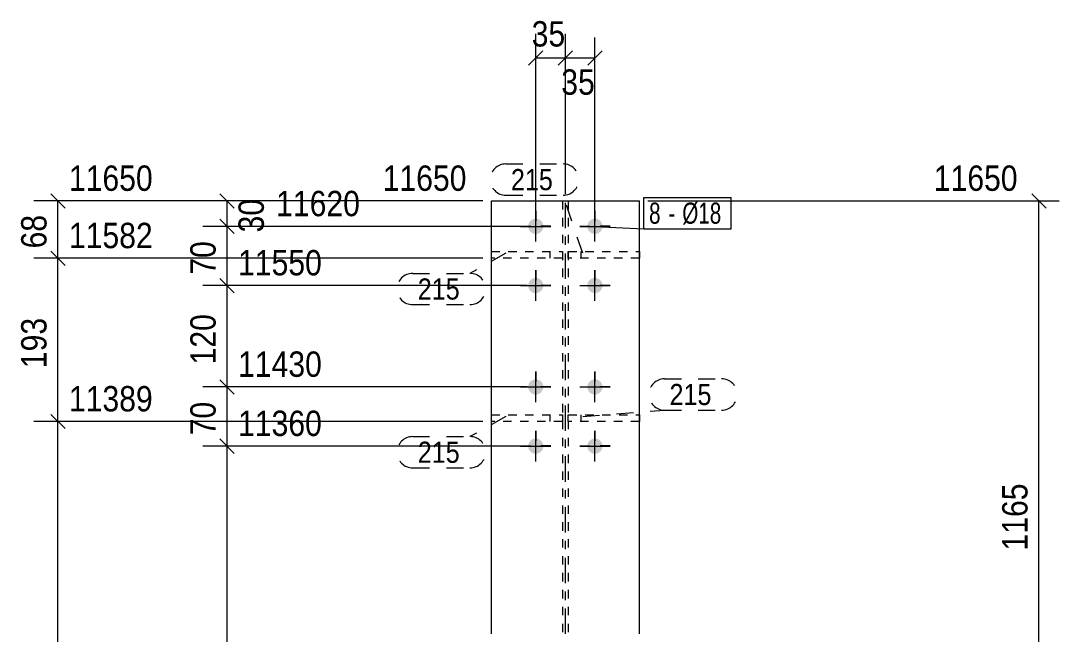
# Model space of a CAD drawing. Header units: millimetres. Extents: x 2 to 825, y 1 to 579.
# Drawn here: x 188.1 to 310.9, y 431.4 to 504 of the extents above; entities that cross this region are included whole.
import ezdxf

# ---------------------------------------------------------------- set-up
doc = ezdxf.new("R2010")
doc.units = ezdxf.units.MM
for name, pattern in [('XKITLINE00', [0]), ('XKITLINE01', [4, 1, -1, 1, -1]), ('XKITLINE02', [4, 2, -2]), ('XKITLINE03', [6, 3, -1, 1, -1])]:
    doc.linetypes.add(name, pattern=pattern)
for name, color, linetype, lineweight in [('Bolt', 3, 'Continuous', 0), ('BoltMark', 7, 'Continuous', 0), ('Dimensions', 7, 'Continuous', 0), ('Part', 2, 'Continuous', 0), ('PartMark', 7, 'Continuous', 0)]:
    doc.layers.add(name, color=color, linetype=linetype, lineweight=lineweight)
doc.styles.add('ARIAL', font='ARIAL.TTF')
doc.styles.add('ARIAL_NARROW', font='ARIALN.TTF')

# ---------------------------------------------------------------- blocks, each defined once
blk = doc.blocks.new('*A30')
at = {"layer": 'Bolt', "color": 3, "linetype": 'XKITLINE00', "lineweight": 0}
for p, q in [((248.95, 481.51), (248.95, 480.32)), ((255.95, 481.51), (255.95, 480.32)), ((247.15, 479.71), (248.35, 479.71)), ((248.95, 477.91), (248.95, 479.11)), ((250.75, 479.71), (249.55, 479.71)), ((254.15, 479.71), (255.35, 479.71)), ((255.95, 477.91), (255.95, 479.11)), ((257.75, 479.71), (256.55, 479.71)), ((248.95, 474.51), (248.95, 473.32)), ((255.95, 474.51), (255.95, 473.32)), ((247.15, 472.71), (248.35, 472.71)), ((248.95, 470.91), (248.95, 472.11)), ((250.75, 472.71), (249.55, 472.71)), ((254.15, 472.71), (255.35, 472.71)), ((255.95, 470.91), (255.95, 472.11)), ((257.75, 472.71), (256.55, 472.71)), ((248.95, 462.51), (248.95, 461.32)), ((255.95, 462.51), (255.95, 461.32)), ((247.15, 460.71), (248.35, 460.71)), ((250.75, 460.71), (249.55, 460.71)), ((254.15, 460.71), (255.35, 460.71)), ((257.75, 460.71), (256.55, 460.71)), ((248.95, 458.91), (248.95, 460.11)), ((255.95, 458.91), (255.95, 460.11)), ((248.95, 455.51), (248.95, 454.32)), ((255.95, 455.51), (255.95, 454.32)), ((247.15, 453.71), (248.35, 453.71)), ((248.95, 451.91), (248.95, 453.11)), ((250.75, 453.71), (249.55, 453.71)), ((254.15, 453.71), (255.35, 453.71)), ((255.95, 451.91), (255.95, 453.11)), ((257.75, 453.71), (256.55, 453.71))]:
    blk.add_line(p, q, dxfattribs=at)
blk = doc.blocks.new('*A31')
at = {"layer": 'Bolt'}
for points in [[(248.05, 479.74), (248.05, 479.78), (248.06, 479.83), (248.07, 479.87), (248.08, 479.91), (248.09, 479.95), (248.1, 480), (248.12, 480.04), (248.14, 480.08), (248.16, 480.12), (248.18, 480.16), (248.2, 480.19), (248.23, 480.23), (248.25, 480.26), (248.28, 480.3), (248.31, 480.33), (248.35, 480.36), (248.38, 480.39), (248.41, 480.42), (248.45, 480.44), (248.49, 480.47), (248.53, 480.49), (248.57, 480.51), (248.61, 480.52), (248.65, 480.54), (248.69, 480.55), (248.73, 480.57), (248.77, 480.58), (248.82, 480.58), (248.86, 480.59), (248.91, 480.59), (248.95, 480.59), (248.99, 480.59), (249.04, 480.59), (249.08, 480.58), (249.13, 480.58), (249.17, 480.57), (249.21, 480.55), (249.25, 480.54), (249.29, 480.52), (249.33, 480.51), (249.37, 480.49), (249.41, 480.47), (249.45, 480.44), (249.49, 480.42), (249.52, 480.39), (249.55, 480.36), (249.59, 480.33), (249.62, 480.3), (249.65, 480.26), (249.67, 480.23), (249.7, 480.19), (249.72, 480.16), (249.74, 480.12), (249.76, 480.08), (249.78, 480.04), (249.8, 480), (249.81, 479.95), (249.82, 479.91), (249.83, 479.87), (249.84, 479.83), (249.85, 479.78), (249.85, 479.74), (249.85, 479.69), (249.85, 479.65), (249.85, 479.61), (249.84, 479.56), (249.83, 479.52), (249.82, 479.47), (249.81, 479.43), (249.8, 479.39), (249.78, 479.35), (249.76, 479.31), (249.74, 479.27), (249.72, 479.23), (249.7, 479.19), (249.67, 479.16), (249.65, 479.12), (249.62, 479.09), (249.59, 479.06), (249.55, 479.03), (249.52, 479), (249.49, 478.97), (249.45, 478.95), (249.41, 478.92), (249.37, 478.9), (249.33, 478.88), (249.29, 478.86), (249.25, 478.85), (249.21, 478.83), (249.17, 478.82), (249.13, 478.81), (249.08, 478.8), (249.04, 478.8), (248.99, 478.79), (248.95, 478.79), (248.91, 478.79), (248.86, 478.8), (248.82, 478.8), (248.77, 478.81), (248.73, 478.82), (248.69, 478.83), (248.65, 478.85), (248.61, 478.86), (248.57, 478.88), (248.53, 478.9), (248.49, 478.92), (248.45, 478.95), (248.41, 478.97), (248.38, 479), (248.35, 479.03), (248.31, 479.06), (248.28, 479.09), (248.25, 479.12), (248.23, 479.16), (248.2, 479.19), (248.18, 479.23), (248.16, 479.27), (248.14, 479.31), (248.12, 479.35), (248.1, 479.39), (248.09, 479.43), (248.08, 479.47), (248.07, 479.52), (248.06, 479.56), (248.05, 479.61), (248.05, 479.65), (248.05, 479.69)], [(255.05, 479.74), (255.05, 479.78), (255.06, 479.83), (255.07, 479.87), (255.08, 479.91), (255.09, 479.95), (255.1, 480), (255.12, 480.04), (255.14, 480.08), (255.16, 480.12), (255.18, 480.16), (255.2, 480.19), (255.23, 480.23), (255.25, 480.26), (255.28, 480.3), (255.31, 480.33), (255.35, 480.36), (255.38, 480.39), (255.41, 480.42), (255.45, 480.44), (255.49, 480.47), (255.53, 480.49), (255.57, 480.51), (255.61, 480.52), (255.65, 480.54), (255.69, 480.55), (255.73, 480.57), (255.77, 480.58), (255.82, 480.58), (255.86, 480.59), (255.91, 480.59), (255.95, 480.59), (255.99, 480.59), (256.04, 480.59), (256.08, 480.58), (256.13, 480.58), (256.17, 480.57), (256.21, 480.55), (256.25, 480.54), (256.29, 480.52), (256.33, 480.51), (256.37, 480.49), (256.41, 480.47), (256.45, 480.44), (256.49, 480.42), (256.52, 480.39), (256.55, 480.36), (256.59, 480.33), (256.62, 480.3), (256.65, 480.26), (256.67, 480.23), (256.7, 480.19), (256.72, 480.16), (256.74, 480.12), (256.76, 480.08), (256.78, 480.04), (256.8, 480), (256.81, 479.95), (256.82, 479.91), (256.83, 479.87), (256.84, 479.83), (256.85, 479.78), (256.85, 479.74), (256.85, 479.69), (256.85, 479.65), (256.85, 479.61), (256.84, 479.56), (256.83, 479.52), (256.82, 479.47), (256.81, 479.43), (256.8, 479.39), (256.78, 479.35), (256.76, 479.31), (256.74, 479.27), (256.72, 479.23), (256.7, 479.19), (256.67, 479.16), (256.65, 479.12), (256.62, 479.09), (256.59, 479.06), (256.55, 479.03), (256.52, 479), (256.49, 478.97), (256.45, 478.95), (256.41, 478.92), (256.37, 478.9), (256.33, 478.88), (256.29, 478.86), (256.25, 478.85), (256.21, 478.83), (256.17, 478.82), (256.13, 478.81), (256.08, 478.8), (256.04, 478.8), (255.99, 478.79), (255.95, 478.79), (255.91, 478.79), (255.86, 478.8), (255.82, 478.8), (255.77, 478.81), (255.73, 478.82), (255.69, 478.83), (255.65, 478.85), (255.61, 478.86), (255.57, 478.88), (255.53, 478.9), (255.49, 478.92), (255.45, 478.95), (255.41, 478.97), (255.38, 479), (255.35, 479.03), (255.31, 479.06), (255.28, 479.09), (255.25, 479.12), (255.23, 479.16), (255.2, 479.19), (255.18, 479.23), (255.16, 479.27), (255.14, 479.31), (255.12, 479.35), (255.1, 479.39), (255.09, 479.43), (255.08, 479.47), (255.07, 479.52), (255.06, 479.56), (255.05, 479.61), (255.05, 479.65), (255.05, 479.69)], [(248.05, 472.74), (248.05, 472.78), (248.06, 472.83), (248.07, 472.87), (248.08, 472.91), (248.09, 472.95), (248.1, 473), (248.12, 473.04), (248.14, 473.08), (248.16, 473.12), (248.18, 473.16), (248.2, 473.19), (248.23, 473.23), (248.25, 473.26), (248.28, 473.3), (248.31, 473.33), (248.35, 473.36), (248.38, 473.39), (248.41, 473.42), (248.45, 473.44), (248.49, 473.47), (248.53, 473.49), (248.57, 473.51), (248.61, 473.52), (248.65, 473.54), (248.69, 473.55), (248.73, 473.57), (248.77, 473.58), (248.82, 473.58), (248.86, 473.59), (248.91, 473.59), (248.95, 473.59), (248.99, 473.59), (249.04, 473.59), (249.08, 473.58), (249.13, 473.58), (249.17, 473.57), (249.21, 473.55), (249.25, 473.54), (249.29, 473.52), (249.33, 473.51), (249.37, 473.49), (249.41, 473.47), (249.45, 473.44), (249.49, 473.42), (249.52, 473.39), (249.55, 473.36), (249.59, 473.33), (249.62, 473.3), (249.65, 473.26), (249.67, 473.23), (249.7, 473.19), (249.72, 473.16), (249.74, 473.12), (249.76, 473.08), (249.78, 473.04), (249.8, 473), (249.81, 472.95), (249.82, 472.91), (249.83, 472.87), (249.84, 472.83), (249.85, 472.78), (249.85, 472.74), (249.85, 472.69), (249.85, 472.65), (249.85, 472.61), (249.84, 472.56), (249.83, 472.52), (249.82, 472.47), (249.81, 472.43), (249.8, 472.39), (249.78, 472.35), (249.76, 472.31), (249.74, 472.27), (249.72, 472.23), (249.7, 472.19), (249.67, 472.16), (249.65, 472.12), (249.62, 472.09), (249.59, 472.06), (249.55, 472.03), (249.52, 472), (249.49, 471.97), (249.45, 471.95), (249.41, 471.92), (249.37, 471.9), (249.33, 471.88), (249.29, 471.86), (249.25, 471.85), (249.21, 471.83), (249.17, 471.82), (249.13, 471.81), (249.08, 471.8), (249.04, 471.8), (248.99, 471.79), (248.95, 471.79), (248.91, 471.79), (248.86, 471.8), (248.82, 471.8), (248.77, 471.81), (248.73, 471.82), (248.69, 471.83), (248.65, 471.85), (248.61, 471.86), (248.57, 471.88), (248.53, 471.9), (248.49, 471.92), (248.45, 471.95), (248.41, 471.97), (248.38, 472), (248.35, 472.03), (248.31, 472.06), (248.28, 472.09), (248.25, 472.12), (248.23, 472.16), (248.2, 472.19), (248.18, 472.23), (248.16, 472.27), (248.14, 472.31), (248.12, 472.35), (248.1, 472.39), (248.09, 472.43), (248.08, 472.47), (248.07, 472.52), (248.06, 472.56), (248.05, 472.61), (248.05, 472.65), (248.05, 472.69)], [(255.05, 472.74), (255.05, 472.78), (255.06, 472.83), (255.07, 472.87), (255.08, 472.91), (255.09, 472.95), (255.1, 473), (255.12, 473.04), (255.14, 473.08), (255.16, 473.12), (255.18, 473.16), (255.2, 473.19), (255.23, 473.23), (255.25, 473.26), (255.28, 473.3), (255.31, 473.33), (255.35, 473.36), (255.38, 473.39), (255.41, 473.42), (255.45, 473.44), (255.49, 473.47), (255.53, 473.49), (255.57, 473.51), (255.61, 473.52), (255.65, 473.54), (255.69, 473.55), (255.73, 473.57), (255.77, 473.58), (255.82, 473.58), (255.86, 473.59), (255.91, 473.59), (255.95, 473.59), (255.99, 473.59), (256.04, 473.59), (256.08, 473.58), (256.13, 473.58), (256.17, 473.57), (256.21, 473.55), (256.25, 473.54), (256.29, 473.52), (256.33, 473.51), (256.37, 473.49), (256.41, 473.47), (256.45, 473.44), (256.49, 473.42), (256.52, 473.39), (256.55, 473.36), (256.59, 473.33), (256.62, 473.3), (256.65, 473.26), (256.67, 473.23), (256.7, 473.19), (256.72, 473.16), (256.74, 473.12), (256.76, 473.08), (256.78, 473.04), (256.8, 473), (256.81, 472.95), (256.82, 472.91), (256.83, 472.87), (256.84, 472.83), (256.85, 472.78), (256.85, 472.74), (256.85, 472.69), (256.85, 472.65), (256.85, 472.61), (256.84, 472.56), (256.83, 472.52), (256.82, 472.47), (256.81, 472.43), (256.8, 472.39), (256.78, 472.35), (256.76, 472.31), (256.74, 472.27), (256.72, 472.23), (256.7, 472.19), (256.67, 472.16), (256.65, 472.12), (256.62, 472.09), (256.59, 472.06), (256.55, 472.03), (256.52, 472), (256.49, 471.97), (256.45, 471.95), (256.41, 471.92), (256.37, 471.9), (256.33, 471.88), (256.29, 471.86), (256.25, 471.85), (256.21, 471.83), (256.17, 471.82), (256.13, 471.81), (256.08, 471.8), (256.04, 471.8), (255.99, 471.79), (255.95, 471.79), (255.91, 471.79), (255.86, 471.8), (255.82, 471.8), (255.77, 471.81), (255.73, 471.82), (255.69, 471.83), (255.65, 471.85), (255.61, 471.86), (255.57, 471.88), (255.53, 471.9), (255.49, 471.92), (255.45, 471.95), (255.41, 471.97), (255.38, 472), (255.35, 472.03), (255.31, 472.06), (255.28, 472.09), (255.25, 472.12), (255.23, 472.16), (255.2, 472.19), (255.18, 472.23), (255.16, 472.27), (255.14, 472.31), (255.12, 472.35), (255.1, 472.39), (255.09, 472.43), (255.08, 472.47), (255.07, 472.52), (255.06, 472.56), (255.05, 472.61), (255.05, 472.65), (255.05, 472.69)], [(248.05, 460.74), (248.05, 460.78), (248.06, 460.83), (248.07, 460.87), (248.08, 460.91), (248.09, 460.95), (248.1, 461), (248.12, 461.04), (248.14, 461.08), (248.16, 461.12), (248.18, 461.16), (248.2, 461.19), (248.23, 461.23), (248.25, 461.26), (248.28, 461.3), (248.31, 461.33), (248.35, 461.36), (248.38, 461.39), (248.41, 461.42), (248.45, 461.44), (248.49, 461.47), (248.53, 461.49), (248.57, 461.51), (248.61, 461.52), (248.65, 461.54), (248.69, 461.55), (248.73, 461.57), (248.77, 461.58), (248.82, 461.58), (248.86, 461.59), (248.91, 461.59), (248.95, 461.59), (248.99, 461.59), (249.04, 461.59), (249.08, 461.58), (249.13, 461.58), (249.17, 461.57), (249.21, 461.55), (249.25, 461.54), (249.29, 461.52), (249.33, 461.51), (249.37, 461.49), (249.41, 461.47), (249.45, 461.44), (249.49, 461.42), (249.52, 461.39), (249.55, 461.36), (249.59, 461.33), (249.62, 461.3), (249.65, 461.26), (249.67, 461.23), (249.7, 461.19), (249.72, 461.16), (249.74, 461.12), (249.76, 461.08), (249.78, 461.04), (249.8, 461), (249.81, 460.95), (249.82, 460.91), (249.83, 460.87), (249.84, 460.83), (249.85, 460.78), (249.85, 460.74), (249.85, 460.69), (249.85, 460.65), (249.85, 460.61), (249.84, 460.56), (249.83, 460.52), (249.82, 460.47), (249.81, 460.43), (249.8, 460.39), (249.78, 460.35), (249.76, 460.31), (249.74, 460.27), (249.72, 460.23), (249.7, 460.19), (249.67, 460.16), (249.65, 460.12), (249.62, 460.09), (249.59, 460.06), (249.55, 460.03), (249.52, 460), (249.49, 459.97), (249.45, 459.95), (249.41, 459.92), (249.37, 459.9), (249.33, 459.88), (249.29, 459.86), (249.25, 459.85), (249.21, 459.83), (249.17, 459.82), (249.13, 459.81), (249.08, 459.8), (249.04, 459.8), (248.99, 459.79), (248.95, 459.79), (248.91, 459.79), (248.86, 459.8), (248.82, 459.8), (248.77, 459.81), (248.73, 459.82), (248.69, 459.83), (248.65, 459.85), (248.61, 459.86), (248.57, 459.88), (248.53, 459.9), (248.49, 459.92), (248.45, 459.95), (248.41, 459.97), (248.38, 460), (248.35, 460.03), (248.31, 460.06), (248.28, 460.09), (248.25, 460.12), (248.23, 460.16), (248.2, 460.19), (248.18, 460.23), (248.16, 460.27), (248.14, 460.31), (248.12, 460.35), (248.1, 460.39), (248.09, 460.43), (248.08, 460.47), (248.07, 460.52), (248.06, 460.56), (248.05, 460.61), (248.05, 460.65), (248.05, 460.69)], [(255.05, 460.74), (255.05, 460.78), (255.06, 460.83), (255.07, 460.87), (255.08, 460.91), (255.09, 460.95), (255.1, 461), (255.12, 461.04), (255.14, 461.08), (255.16, 461.12), (255.18, 461.16), (255.2, 461.19), (255.23, 461.23), (255.25, 461.26), (255.28, 461.3), (255.31, 461.33), (255.35, 461.36), (255.38, 461.39), (255.41, 461.42), (255.45, 461.44), (255.49, 461.47), (255.53, 461.49), (255.57, 461.51), (255.61, 461.52), (255.65, 461.54), (255.69, 461.55), (255.73, 461.57), (255.77, 461.58), (255.82, 461.58), (255.86, 461.59), (255.91, 461.59), (255.95, 461.59), (255.99, 461.59), (256.04, 461.59), (256.08, 461.58), (256.13, 461.58), (256.17, 461.57), (256.21, 461.55), (256.25, 461.54), (256.29, 461.52), (256.33, 461.51), (256.37, 461.49), (256.41, 461.47), (256.45, 461.44), (256.49, 461.42), (256.52, 461.39), (256.55, 461.36), (256.59, 461.33), (256.62, 461.3), (256.65, 461.26), (256.67, 461.23), (256.7, 461.19), (256.72, 461.16), (256.74, 461.12), (256.76, 461.08), (256.78, 461.04), (256.8, 461), (256.81, 460.95), (256.82, 460.91), (256.83, 460.87), (256.84, 460.83), (256.85, 460.78), (256.85, 460.74), (256.85, 460.69), (256.85, 460.65), (256.85, 460.61), (256.84, 460.56), (256.83, 460.52), (256.82, 460.47), (256.81, 460.43), (256.8, 460.39), (256.78, 460.35), (256.76, 460.31), (256.74, 460.27), (256.72, 460.23), (256.7, 460.19), (256.67, 460.16), (256.65, 460.12), (256.62, 460.09), (256.59, 460.06), (256.55, 460.03), (256.52, 460), (256.49, 459.97), (256.45, 459.95), (256.41, 459.92), (256.37, 459.9), (256.33, 459.88), (256.29, 459.86), (256.25, 459.85), (256.21, 459.83), (256.17, 459.82), (256.13, 459.81), (256.08, 459.8), (256.04, 459.8), (255.99, 459.79), (255.95, 459.79), (255.91, 459.79), (255.86, 459.8), (255.82, 459.8), (255.77, 459.81), (255.73, 459.82), (255.69, 459.83), (255.65, 459.85), (255.61, 459.86), (255.57, 459.88), (255.53, 459.9), (255.49, 459.92), (255.45, 459.95), (255.41, 459.97), (255.38, 460), (255.35, 460.03), (255.31, 460.06), (255.28, 460.09), (255.25, 460.12), (255.23, 460.16), (255.2, 460.19), (255.18, 460.23), (255.16, 460.27), (255.14, 460.31), (255.12, 460.35), (255.1, 460.39), (255.09, 460.43), (255.08, 460.47), (255.07, 460.52), (255.06, 460.56), (255.05, 460.61), (255.05, 460.65), (255.05, 460.69)], [(248.05, 453.74), (248.05, 453.78), (248.06, 453.83), (248.07, 453.87), (248.08, 453.91), (248.09, 453.95), (248.1, 454), (248.12, 454.04), (248.14, 454.08), (248.16, 454.12), (248.18, 454.16), (248.2, 454.19), (248.23, 454.23), (248.25, 454.26), (248.28, 454.3), (248.31, 454.33), (248.35, 454.36), (248.38, 454.39), (248.41, 454.42), (248.45, 454.44), (248.49, 454.47), (248.53, 454.49), (248.57, 454.51), (248.61, 454.52), (248.65, 454.54), (248.69, 454.55), (248.73, 454.57), (248.77, 454.58), (248.82, 454.58), (248.86, 454.59), (248.91, 454.59), (248.95, 454.59), (248.99, 454.59), (249.04, 454.59), (249.08, 454.58), (249.13, 454.58), (249.17, 454.57), (249.21, 454.55), (249.25, 454.54), (249.29, 454.52), (249.33, 454.51), (249.37, 454.49), (249.41, 454.47), (249.45, 454.44), (249.49, 454.42), (249.52, 454.39), (249.55, 454.36), (249.59, 454.33), (249.62, 454.3), (249.65, 454.26), (249.67, 454.23), (249.7, 454.19), (249.72, 454.16), (249.74, 454.12), (249.76, 454.08), (249.78, 454.04), (249.8, 454), (249.81, 453.95), (249.82, 453.91), (249.83, 453.87), (249.84, 453.83), (249.85, 453.78), (249.85, 453.74), (249.85, 453.69), (249.85, 453.65), (249.85, 453.61), (249.84, 453.56), (249.83, 453.52), (249.82, 453.47), (249.81, 453.43), (249.8, 453.39), (249.78, 453.35), (249.76, 453.31), (249.74, 453.27), (249.72, 453.23), (249.7, 453.19), (249.67, 453.16), (249.65, 453.12), (249.62, 453.09), (249.59, 453.06), (249.55, 453.03), (249.52, 453), (249.49, 452.97), (249.45, 452.95), (249.41, 452.92), (249.37, 452.9), (249.33, 452.88), (249.29, 452.86), (249.25, 452.85), (249.21, 452.83), (249.17, 452.82), (249.13, 452.81), (249.08, 452.8), (249.04, 452.8), (248.99, 452.79), (248.95, 452.79), (248.91, 452.79), (248.86, 452.8), (248.82, 452.8), (248.77, 452.81), (248.73, 452.82), (248.69, 452.83), (248.65, 452.85), (248.61, 452.86), (248.57, 452.88), (248.53, 452.9), (248.49, 452.92), (248.45, 452.95), (248.41, 452.97), (248.38, 453), (248.35, 453.03), (248.31, 453.06), (248.28, 453.09), (248.25, 453.12), (248.23, 453.16), (248.2, 453.19), (248.18, 453.23), (248.16, 453.27), (248.14, 453.31), (248.12, 453.35), (248.1, 453.39), (248.09, 453.43), (248.08, 453.47), (248.07, 453.52), (248.06, 453.56), (248.05, 453.61), (248.05, 453.65), (248.05, 453.69)], [(255.05, 453.74), (255.05, 453.78), (255.06, 453.83), (255.07, 453.87), (255.08, 453.91), (255.09, 453.95), (255.1, 454), (255.12, 454.04), (255.14, 454.08), (255.16, 454.12), (255.18, 454.16), (255.2, 454.19), (255.23, 454.23), (255.25, 454.26), (255.28, 454.3), (255.31, 454.33), (255.35, 454.36), (255.38, 454.39), (255.41, 454.42), (255.45, 454.44), (255.49, 454.47), (255.53, 454.49), (255.57, 454.51), (255.61, 454.52), (255.65, 454.54), (255.69, 454.55), (255.73, 454.57), (255.77, 454.58), (255.82, 454.58), (255.86, 454.59), (255.91, 454.59), (255.95, 454.59), (255.99, 454.59), (256.04, 454.59), (256.08, 454.58), (256.13, 454.58), (256.17, 454.57), (256.21, 454.55), (256.25, 454.54), (256.29, 454.52), (256.33, 454.51), (256.37, 454.49), (256.41, 454.47), (256.45, 454.44), (256.49, 454.42), (256.52, 454.39), (256.55, 454.36), (256.59, 454.33), (256.62, 454.3), (256.65, 454.26), (256.67, 454.23), (256.7, 454.19), (256.72, 454.16), (256.74, 454.12), (256.76, 454.08), (256.78, 454.04), (256.8, 454), (256.81, 453.95), (256.82, 453.91), (256.83, 453.87), (256.84, 453.83), (256.85, 453.78), (256.85, 453.74), (256.85, 453.69), (256.85, 453.65), (256.85, 453.61), (256.84, 453.56), (256.83, 453.52), (256.82, 453.47), (256.81, 453.43), (256.8, 453.39), (256.78, 453.35), (256.76, 453.31), (256.74, 453.27), (256.72, 453.23), (256.7, 453.19), (256.67, 453.16), (256.65, 453.12), (256.62, 453.09), (256.59, 453.06), (256.55, 453.03), (256.52, 453), (256.49, 452.97), (256.45, 452.95), (256.41, 452.92), (256.37, 452.9), (256.33, 452.88), (256.29, 452.86), (256.25, 452.85), (256.21, 452.83), (256.17, 452.82), (256.13, 452.81), (256.08, 452.8), (256.04, 452.8), (255.99, 452.79), (255.95, 452.79), (255.91, 452.79), (255.86, 452.8), (255.82, 452.8), (255.77, 452.81), (255.73, 452.82), (255.69, 452.83), (255.65, 452.85), (255.61, 452.86), (255.57, 452.88), (255.53, 452.9), (255.49, 452.92), (255.45, 452.95), (255.41, 452.97), (255.38, 453), (255.35, 453.03), (255.31, 453.06), (255.28, 453.09), (255.25, 453.12), (255.23, 453.16), (255.2, 453.19), (255.18, 453.23), (255.16, 453.27), (255.14, 453.31), (255.12, 453.35), (255.1, 453.39), (255.09, 453.43), (255.08, 453.47), (255.07, 453.52), (255.06, 453.56), (255.05, 453.61), (255.05, 453.65), (255.05, 453.69)]]:
    blk.add_hatch(color=3, dxfattribs=at).paths.add_polyline_path(points, flags=17)
at = {"layer": 'Bolt', "color": 3, "linetype": 'XKITLINE00', "lineweight": 0}
for p, q in [((248.95, 477.89), (248.95, 481.49)), ((255.95, 477.89), (255.95, 481.49)), ((247.15, 479.69), (250.75, 479.69)), ((254.15, 479.69), (257.75, 479.69)), ((248.95, 470.89), (248.95, 474.49)), ((255.95, 470.89), (255.95, 474.49)), ((247.15, 472.69), (250.75, 472.69)), ((254.15, 472.69), (257.75, 472.69)), ((248.95, 458.89), (248.95, 462.49)), ((255.95, 458.89), (255.95, 462.49)), ((247.15, 460.69), (250.75, 460.69)), ((254.15, 460.69), (257.75, 460.69)), ((248.95, 451.89), (248.95, 455.49)), ((255.95, 451.89), (255.95, 455.49)), ((247.15, 453.69), (250.75, 453.69)), ((254.15, 453.69), (257.75, 453.69))]:
    blk.add_line(p, q, dxfattribs=at)
blk = doc.blocks.new('*A39')
at = {"layer": 'Part', "color": 7, "linetype": 'XKITLINE03', "lineweight": 0}
blk.add_line((252.45, 431.49), (252.45, 492.69), dxfattribs=at)
at = {"layer": 'Part', "color": 2, "linetype": 'XKITLINE00', "lineweight": 0}
for p, q in [((243.7, 431.49), (243.7, 482.69)), ((243.7, 482.69), (261.2, 482.69)), ((261.2, 431.49), (261.2, 482.69))]:
    blk.add_line(p, q, dxfattribs=at)
at = {"layer": 'Part', "color": 7, "linetype": 'XKITLINE01', "lineweight": 0}
for p, q in [((252.1, 482.69), (252.1, 431.49)), ((252.8, 482.69), (252.8, 431.49))]:
    blk.add_line(p, q, dxfattribs=at)
blk = doc.blocks.new('*A52')
at = {"layer": 'Part', "color": 7, "linetype": 'XKITLINE01', "lineweight": 0}
for p, q in [((243.7, 475.91), (243.7, 476.71)), ((243.7, 476.71), (252.1, 476.71)), ((250.6, 476.71), (250.6, 475.91)), ((252.1, 476.71), (252.1, 475.91)), ((252.1, 475.91), (243.7, 475.91))]:
    blk.add_line(p, q, dxfattribs=at)
blk = doc.blocks.new('*A53')
at = {"layer": 'Part', "color": 7, "linetype": 'XKITLINE01', "lineweight": 0}
for p, q in [((243.7, 456.6), (243.7, 457.4)), ((243.7, 457.4), (252.1, 457.4)), ((250.6, 457.4), (250.6, 456.6)), ((252.1, 457.4), (252.1, 456.6)), ((252.1, 456.6), (243.7, 456.6))]:
    blk.add_line(p, q, dxfattribs=at)
blk = doc.blocks.new('*A54')
at = {"layer": 'Part', "color": 7, "linetype": 'XKITLINE01', "lineweight": 0}
for p, q in [((252.8, 475.91), (252.8, 476.71)), ((252.8, 476.71), (261.2, 476.71)), ((254.3, 476.71), (254.3, 475.91)), ((261.2, 476.71), (261.2, 475.91)), ((261.2, 475.91), (252.8, 475.91))]:
    blk.add_line(p, q, dxfattribs=at)
blk = doc.blocks.new('*A55')
at = {"layer": 'Part', "color": 7, "linetype": 'XKITLINE01', "lineweight": 0}
for p, q in [((252.8, 456.6), (252.8, 457.4)), ((252.8, 457.4), (261.2, 457.4)), ((254.3, 457.4), (254.3, 456.6)), ((261.2, 457.4), (261.2, 456.6)), ((261.2, 456.6), (252.8, 456.6))]:
    blk.add_line(p, q, dxfattribs=at)
blk = doc.blocks.new('*A114')
at = {"layer": 'Dimensions', "color": 7, "linetype": 'XKITLINE00', "lineweight": 0}
for p, q in [((191.6, 457.45), (193.3, 455.76)), ((242.7, 456.6), (189.6, 456.6)), ((192.45, 87.61), (192.45, 456.6))]:
    blk.add_line(p, q, dxfattribs=at)
at = {"layer": 'Dimensions', "color": 3}
blk.add_point((192.45, 456.6), dxfattribs=at)
at = {"layer": 'Dimensions', "color": 3, "style": 'ARIAL', "width": 0.85}
blk.add_text('11389', height=3, dxfattribs=at).set_placement((193.75, 457.8))
blk = doc.blocks.new('*A115')
at = {"layer": 'Dimensions', "color": 7, "linetype": 'XKITLINE00', "lineweight": 0}
for p, q in [((211.6, 454.54), (213.3, 452.84)), ((247.95, 453.69), (209.6, 453.69)), ((212.45, 87.61), (212.45, 453.69))]:
    blk.add_line(p, q, dxfattribs=at)
at = {"layer": 'Dimensions', "color": 3}
blk.add_point((212.45, 453.69), dxfattribs=at)
at = {"layer": 'Dimensions', "color": 3, "style": 'ARIAL', "width": 0.85}
blk.add_text('11360', height=3, dxfattribs=at).set_placement((213.75, 454.89))
blk = doc.blocks.new('*A116')
at = {"layer": 'Dimensions', "color": 7, "linetype": 'XKITLINE00', "lineweight": 0}
for p, q in [((247.95, 460.69), (209.6, 460.69)), ((211.6, 461.54), (213.3, 459.84)), ((212.45, 453.69), (212.45, 460.69)), ((211.6, 454.54), (213.3, 452.84)), ((247.95, 453.69), (209.6, 453.69))]:
    blk.add_line(p, q, dxfattribs=at)
at = {"layer": 'Dimensions', "color": 3}
for p in [(212.45, 460.69), (212.45, 453.69)]:
    blk.add_point(p, dxfattribs=at)
at = {"layer": 'Dimensions', "color": 3, "style": 'ARIAL', "width": 0.85}
blk.add_text('11430', height=3, dxfattribs=at).set_placement((213.75, 461.89))
blk.add_text('70', height=3, rotation=90.0002, dxfattribs=at).set_placement((211.1, 454.97))
blk = doc.blocks.new('*A117')
at = {"layer": 'Dimensions', "color": 7, "linetype": 'XKITLINE00', "lineweight": 0}
for p, q in [((211.6, 473.54), (213.3, 471.84)), ((247.95, 472.69), (209.6, 472.69)), ((212.45, 460.69), (212.45, 472.69)), ((247.95, 460.69), (209.6, 460.69)), ((211.6, 461.54), (213.3, 459.84))]:
    blk.add_line(p, q, dxfattribs=at)
at = {"layer": 'Dimensions', "color": 3}
for p in [(212.45, 472.69), (212.45, 460.69)]:
    blk.add_point(p, dxfattribs=at)
at = {"layer": 'Dimensions', "color": 3, "style": 'ARIAL', "width": 0.85}
blk.add_text('11550', height=3, dxfattribs=at).set_placement((213.75, 473.89))
blk.add_text('120', height=3, rotation=90.0002, dxfattribs=at).set_placement((211.1, 463.36))
blk = doc.blocks.new('*A118')
at = {"layer": 'Dimensions', "color": 7, "linetype": 'XKITLINE00', "lineweight": 0}
for p, q in [((211.6, 480.54), (213.3, 478.84)), ((247.95, 479.69), (209.6, 479.69)), ((212.45, 472.69), (212.45, 479.69)), ((211.6, 473.54), (213.3, 471.84)), ((247.95, 472.69), (209.6, 472.69))]:
    blk.add_line(p, q, dxfattribs=at)
at = {"layer": 'Dimensions', "color": 3}
for p in [(212.45, 479.69), (212.45, 472.69)]:
    blk.add_point(p, dxfattribs=at)
at = {"layer": 'Dimensions', "color": 3, "style": 'ARIAL', "width": 0.85}
blk.add_text('11620', height=3, dxfattribs=at).set_placement((218.25, 480.89))
blk.add_text('70', height=3, rotation=90.0002, dxfattribs=at).set_placement((211.1, 473.97))
blk = doc.blocks.new('*A119')
at = {"layer": 'Dimensions', "color": 7, "linetype": 'XKITLINE00', "lineweight": 0}
for p, q in [((242.7, 482.69), (210.05, 482.69)), ((211.6, 483.54), (213.3, 481.84)), ((212.45, 479.69), (212.45, 482.69)), ((211.6, 480.54), (213.3, 478.84)), ((247.95, 479.69), (210.05, 479.69))]:
    blk.add_line(p, q, dxfattribs=at)
at = {"layer": 'Dimensions', "color": 3}
for p in [(212.45, 482.69), (212.45, 479.69)]:
    blk.add_point(p, dxfattribs=at)
at = {"layer": 'Dimensions', "color": 3, "style": 'ARIAL', "width": 0.85}
blk.add_text('11650', height=3, dxfattribs=at).set_placement((230.85, 483.89))
blk.add_text('30', height=3, rotation=90.0002, dxfattribs=at).set_placement((216.8, 478.97))
blk = doc.blocks.new('*A126')
at = {"layer": 'Dimensions', "color": 7, "linetype": 'XKITLINE00', "lineweight": 0}
for p, q in [((262.2, 482.69), (310.85, 482.69)), ((307.6, 483.54), (309.3, 481.84)), ((308.45, 408.91), (308.45, 482.69)), ((293.8, 408.91), (310.85, 408.91)), ((307.6, 409.76), (309.3, 408.06))]:
    blk.add_line(p, q, dxfattribs=at)
at = {"layer": 'Dimensions', "color": 3}
for p in [(308.45, 482.69), (308.45, 408.91)]:
    blk.add_point(p, dxfattribs=at)
at = {"layer": 'Dimensions', "color": 3, "style": 'ARIAL', "width": 0.85}
blk.add_text('11650', height=3, dxfattribs=at).set_placement((296.02, 483.89))
blk.add_text('1165', height=3, rotation=90.0002, dxfattribs=at).set_placement((307.1, 441.35))
blk = doc.blocks.new('*A127')
at = {"layer": 'BoltMark', "color": 7, "linetype": 'XKITLINE00', "lineweight": 0}
for p, q in [((261.75, 483.1), (272.04, 483.1)), ((261.75, 479.4), (261.75, 483.1)), ((272.04, 479.4), (272.04, 483.1)), ((255.95, 479.69), (261.75, 479.4)), ((261.75, 479.4), (272.04, 479.4))]:
    blk.add_line(p, q, dxfattribs=at)
at = {"layer": 'BoltMark', "color": 3, "style": 'ARIAL_NARROW', "width": 0.85}
for s, p in [('Ø18', (266.28, 480)), ('8', (262.35, 480)), ('-', (264.62, 480))]:
    blk.add_text(s, height=2.5, dxfattribs=at).set_placement(p)
blk = doc.blocks.new('*A130')
at = {"layer": 'PartMark', "color": 7, "linetype": 'XKITLINE02', "lineweight": 0}
for p, q in [((264.17, 461.65), (270.93, 461.65)), ((254.51, 457.21), (264.17, 457.95)), ((264.17, 457.95), (270.93, 457.95))]:
    blk.add_line(p, q, dxfattribs=at)
for centre, start, end in [((264.17, 459.8), 90, 270), ((270.93, 459.8), 270, 90)]:
    blk.add_arc(centre, 1.85, start, end, dxfattribs=at)
at = {"layer": 'PartMark', "color": 3, "style": 'ARIAL', "width": 0.85}
blk.add_text('215', height=2.5, dxfattribs=at).set_placement((264.77, 458.55))
blk = doc.blocks.new('*A131')
at = {"layer": 'PartMark', "color": 7, "linetype": 'XKITLINE02', "lineweight": 0}
for p, q in [((245.42, 487.07), (252.18, 487.07)), ((245.42, 483.37), (252.18, 483.37)), ((254.51, 476.53), (252.18, 483.37))]:
    blk.add_line(p, q, dxfattribs=at)
for centre, start, end in [((245.42, 485.22), 90, 270), ((252.18, 485.22), 270, 90)]:
    blk.add_arc(centre, 1.85, start, end, dxfattribs=at)
at = {"layer": 'PartMark', "color": 3, "style": 'ARIAL', "width": 0.85}
blk.add_text('215', height=2.5, dxfattribs=at).set_placement((246.02, 483.97))
blk = doc.blocks.new('*A132')
at = {"layer": 'PartMark', "color": 7, "linetype": 'XKITLINE02', "lineweight": 0}
for p, q in [((245.41, 457.21), (241.17, 454.82)), ((234.4, 454.82), (241.17, 454.82)), ((234.4, 451.12), (241.17, 451.12))]:
    blk.add_line(p, q, dxfattribs=at)
for centre, start, end in [((234.4, 452.97), 90, 270), ((241.17, 452.97), 270, 90)]:
    blk.add_arc(centre, 1.85, start, end, dxfattribs=at)
at = {"layer": 'PartMark', "color": 3, "style": 'ARIAL', "width": 0.85}
blk.add_text('215', height=2.5, dxfattribs=at).set_placement((235, 451.72))
blk = doc.blocks.new('*A133')
at = {"layer": 'PartMark', "color": 7, "linetype": 'XKITLINE02', "lineweight": 0}
for p, q in [((245.41, 476.53), (241.17, 474.13)), ((234.4, 474.13), (241.17, 474.13)), ((234.4, 470.43), (241.17, 470.43))]:
    blk.add_line(p, q, dxfattribs=at)
for centre, start, end in [((234.4, 472.28), 90, 270), ((241.17, 472.28), 270, 90)]:
    blk.add_arc(centre, 1.85, start, end, dxfattribs=at)
at = {"layer": 'PartMark', "color": 3, "style": 'ARIAL', "width": 0.85}
blk.add_text('215', height=2.5, dxfattribs=at).set_placement((235, 471.03))
blk = doc.blocks.new('*A140')
at = {"layer": 'Dimensions', "color": 7, "linetype": 'XKITLINE00', "lineweight": 0}
for p, q in [((248.95, 480.69), (248.95, 502.46)), ((252.45, 483.69), (252.45, 502.46)), ((249.8, 500.46), (248.1, 498.76)), ((253.3, 500.46), (251.6, 498.76)), ((248.95, 499.61), (252.45, 499.61))]:
    blk.add_line(p, q, dxfattribs=at)
at = {"layer": 'Dimensions', "color": 3}
for p in [(248.95, 499.61), (252.45, 499.61)]:
    blk.add_point(p, dxfattribs=at)
at = {"layer": 'Dimensions', "color": 3, "style": 'ARIAL', "width": 0.85}
blk.add_text('35', height=3, dxfattribs=at).set_placement((248.47, 500.96))
blk = doc.blocks.new('*A141')
at = {"layer": 'Dimensions', "color": 7, "linetype": 'XKITLINE00', "lineweight": 0}
for p, q in [((252.45, 483.69), (252.45, 502.01)), ((255.95, 480.69), (255.95, 502.01)), ((253.3, 500.46), (251.6, 498.76)), ((256.8, 500.46), (255.1, 498.76)), ((252.45, 499.61), (255.95, 499.61))]:
    blk.add_line(p, q, dxfattribs=at)
at = {"layer": 'Dimensions', "color": 3}
for p in [(252.45, 499.61), (255.95, 499.61)]:
    blk.add_point(p, dxfattribs=at)
at = {"layer": 'Dimensions', "color": 3, "style": 'ARIAL', "width": 0.85}
blk.add_text('35', height=3, dxfattribs=at).set_placement((251.97, 495.26))
blk = doc.blocks.new('*A142')
at = {"layer": 'Dimensions', "color": 7, "linetype": 'XKITLINE00', "lineweight": 0}
for p, q in [((191.6, 476.76), (193.3, 475.07)), ((242.7, 475.91), (189.6, 475.91)), ((192.45, 456.6), (192.45, 475.91)), ((191.6, 457.45), (193.3, 455.76)), ((242.7, 456.6), (189.6, 456.6))]:
    blk.add_line(p, q, dxfattribs=at)
at = {"layer": 'Dimensions', "color": 3}
for p in [(192.45, 475.91), (192.45, 456.6)]:
    blk.add_point(p, dxfattribs=at)
at = {"layer": 'Dimensions', "color": 3, "style": 'ARIAL', "width": 0.85}
blk.add_text('11582', height=3, dxfattribs=at).set_placement((193.75, 477.11))
blk.add_text('193', height=3, rotation=90.0002, dxfattribs=at).set_placement((191.1, 462.92))
blk = doc.blocks.new('*A143')
at = {"layer": 'Dimensions', "color": 7, "linetype": 'XKITLINE00', "lineweight": 0}
for p, q in [((242.7, 482.69), (189.6, 482.69)), ((191.6, 483.54), (193.3, 481.84)), ((192.45, 475.91), (192.45, 482.69)), ((191.6, 476.76), (193.3, 475.07)), ((242.7, 475.91), (189.6, 475.91))]:
    blk.add_line(p, q, dxfattribs=at)
at = {"layer": 'Dimensions', "color": 3}
for p in [(192.45, 482.69), (192.45, 475.91)]:
    blk.add_point(p, dxfattribs=at)
at = {"layer": 'Dimensions', "color": 3, "style": 'ARIAL', "width": 0.85}
blk.add_text('11650', height=3, dxfattribs=at).set_placement((193.75, 483.89))
blk.add_text('68', height=3, rotation=90.0002, dxfattribs=at).set_placement((191.1, 477.08))

msp = doc.modelspace()

# ---------------------------------------------------------------- block references
at = {"lineweight": 0}
for name in ['*A140', '*A141', '*A143', '*A119', '*A131', '*A126', '*A118', '*A127', '*A30', '*A31', '*A142', '*A117', '*A133', '*A52', '*A54', '*A116', '*A114', '*A130', '*A115', '*A132', '*A53', '*A55']:
    msp.add_blockref(name, (0, 0), dxfattribs=at)
at = {"layer": 'Part', "lineweight": 0}
msp.add_blockref('*A39', (0, 0), dxfattribs=at)

doc.saveas('drawing.dxf')
